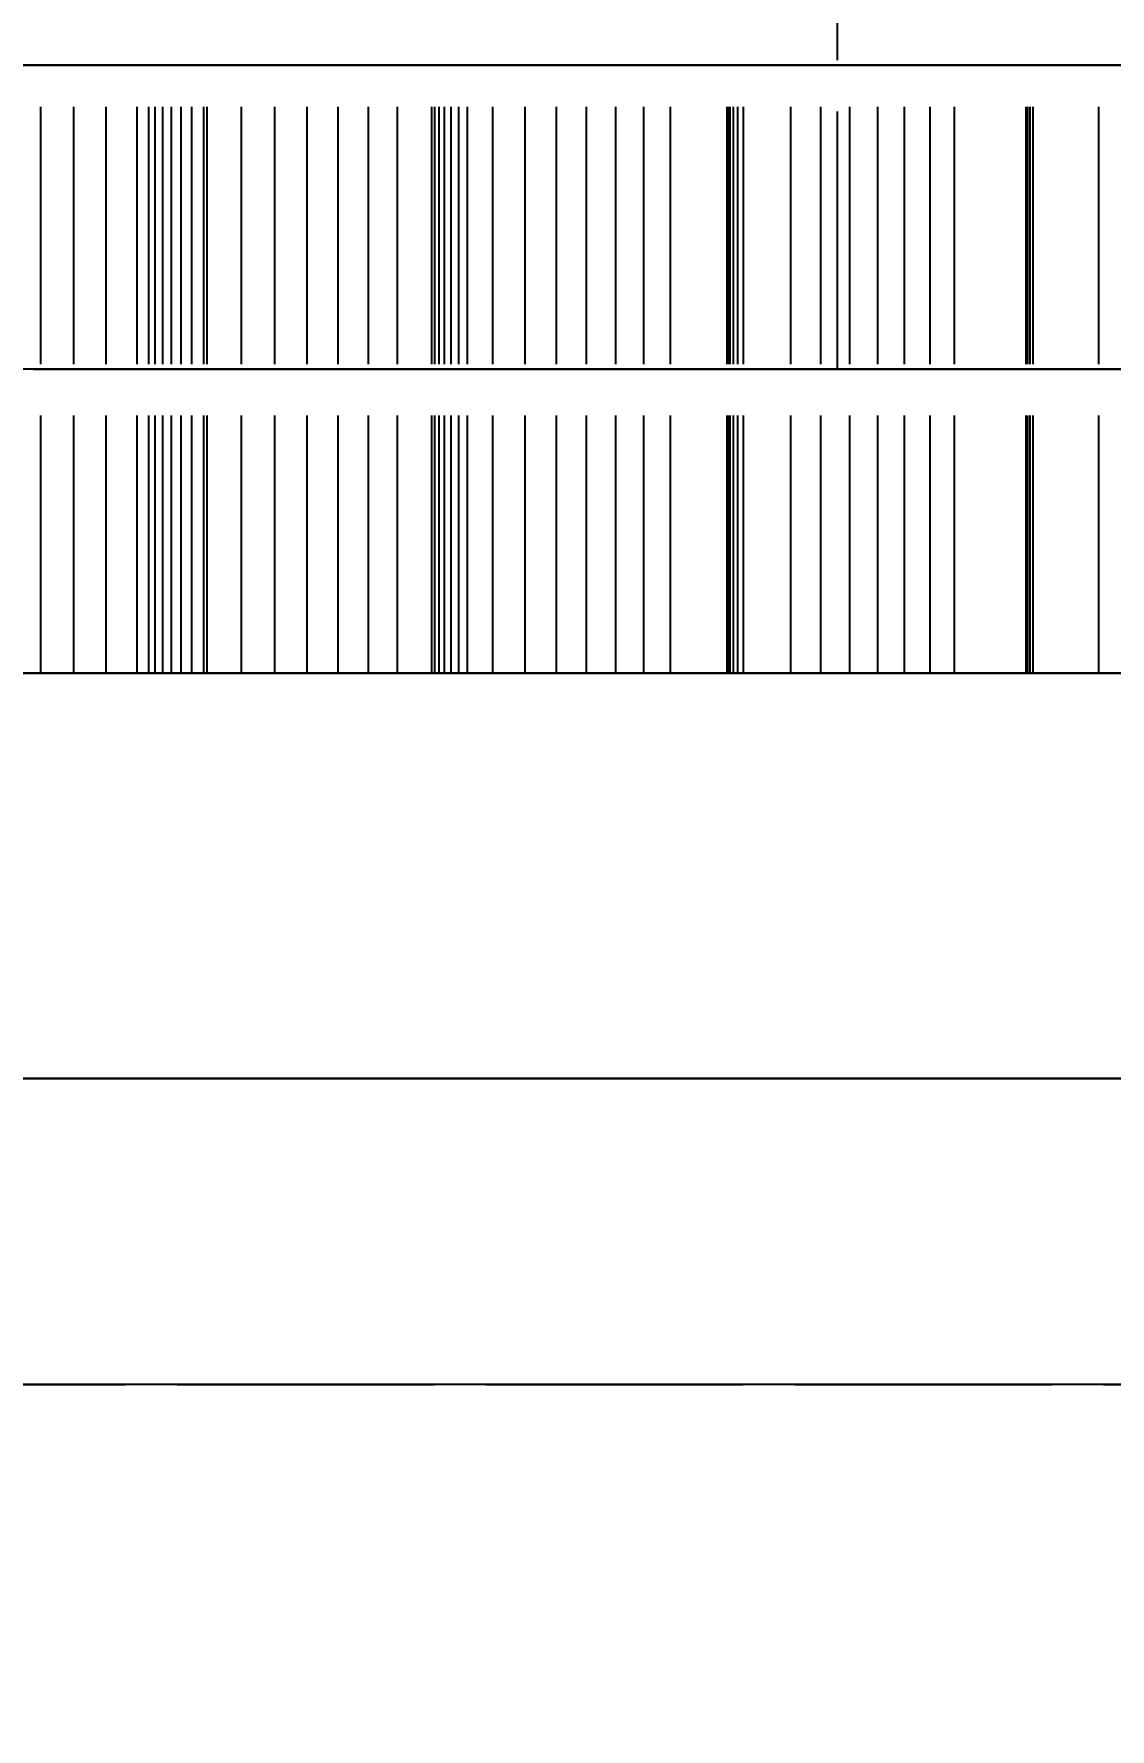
# Model space of a CAD drawing. Header units: millimetres. Extents: x -9 to 243, y -53 to 196.
# Drawn here: x 147.38 to 152.69, y -23.41 to -15.05 of the extents above; entities that cross this region are included whole.
import ezdxf

# ---------------------------------------------------------------- set-up
doc = ezdxf.new("R2010")
doc.units = ezdxf.units.MM
doc.linetypes.add('DASHED', pattern=[1.524, 1.27, -0.254])
for name, color, linetype in [('DIMS', 3, 'CONTINUOUS'), ('HIDDEN', 8, 'DASHED'), ('VISIBLE', 7, 'CONTINUOUS')]:
    doc.layers.add(name, color=color, linetype=linetype)
doc.styles.add('OpenSansCondensed-Light', font='OpenSansCondensed-Light.ttf')
doc.dimstyles.new('EZDXF', dxfattribs={"dimtxt": 0.25, "dimasz": 0.175, "dimexe": 0.375, "dimexo": 0.125, "dimgap": 0.1, "dimtad": 1, "dimlfac": 100, "dimzin": 12, "dimdsep": 46, "dimtxsty": 'OpenSansCondensed-Light', "dimblk": 'ARCHTICK', "dimcen": 2.5, "dimazin": 3, "dimtfac": 0.5, "dimtmove": 2, "dimatfit": 3})

# ---------------------------------------------------------------- blocks, each defined once
blk = doc.blocks.new('_ARCHTICK')
at = {"color": 0, "linetype": 'BYBLOCK', "const_width": 0.15}
blk.add_lwpolyline([(-0.5, -0.5), (0.5, 0.5)], dxfattribs=at)

msp = doc.modelspace()

# ---------------------------------------------------------------- linework, layer by layer
at = {"layer": 'HIDDEN'}
for points in [[(151.35, -16.7), (151.35, -8.2)], [(153.18333, -15.2), (152.51667, -15.2), (151.85, -15.2), (151.18333, -15.2), (150.51667, -15.2), (149.85, -15.2), (149.18333, -15.2), (148.51667, -15.2), (147.85, -15.2), (147.18333, -15.2), (146.51667, -15.2), (145.85, -15.2), (145.18333, -15.2), (144.51667, -15.2), (143.85, -15.2), (143.18333, -15.2), (142.51667, -15.2), (141.85, -15.2), (141.18333, -15.2), (140.51667, -15.2), (139.85, -15.2), (139.18333, -15.2), (138.51667, -15.2), (137.85, -15.2)], [(153.18333, -15.2), (152.51667, -15.2), (151.85, -15.2), (151.18333, -15.2), (150.51667, -15.2), (149.85, -15.2), (149.18333, -15.2), (148.51667, -15.2), (147.85, -15.2), (147.18333, -15.2), (146.51667, -15.2), (145.85, -15.2), (145.18333, -15.2), (144.51667, -15.2), (143.85, -15.2), (143.18333, -15.2), (142.51667, -15.2), (141.85, -15.2), (141.18333, -15.2), (140.51667, -15.2), (139.85, -15.2), (139.18333, -15.2), (138.51667, -15.2), (137.85, -15.2)], [(153.11984, -15.2), (152.51667, -15.2), (151.91349, -15.2), (151.31032, -15.2), (150.70714, -15.2), (150.10397, -15.2), (149.50079, -15.2), (148.89762, -15.2), (148.29444, -15.2), (147.69127, -15.2), (147.0881, -15.2), (146.48492, -15.2), (145.88175, -15.2), (145.27857, -15.2), (144.6754, -15.2), (144.07222, -15.2), (143.46905, -15.2), (142.86587, -15.2), (142.2627, -15.2), (141.65952, -15.2), (141.05635, -15.2), (140.45317, -15.2), (139.85, -15.2)], [(147.0881, -15.2), (147.38968, -15.2), (147.69127, -15.2), (147.99286, -15.2), (148.29444, -15.2), (148.59603, -15.2), (148.89762, -15.2), (149.19921, -15.2), (149.50079, -15.2), (149.80238, -15.2), (150.10397, -15.2), (150.40556, -15.2), (150.70714, -15.2), (151.00873, -15.2), (151.31032, -15.2), (151.6119, -15.2), (151.91349, -15.2), (152.21508, -15.2), (152.51667, -15.2), (152.81825, -15.2)], [(147.4169, -15.2), (147.24807, -15.2)], [(147.24807, -15.2), (147.4169, -15.2)], [(147.58088, -15.2), (147.4169, -15.2)], [(147.4169, -15.2), (147.58088, -15.2)], [(147.4169, -18.2), (147.4169, -15.2)], [(147.4169, -18.2), (147.4169, -15.2)], [(147.73967, -15.2), (147.58088, -15.2)], [(147.58088, -15.2), (147.73967, -15.2)], [(147.58088, -18.2), (147.58088, -15.2)], [(147.58088, -18.2), (147.58088, -15.2)], [(147.89281, -15.2), (147.73967, -15.2)], [(147.73967, -15.2), (147.89281, -15.2)], [(147.73967, -18.2), (147.73967, -15.2)], [(147.73967, -18.2), (147.73967, -15.2)], [(148.22193, -15.2), (147.89281, -15.2)], [(147.89281, -15.2), (148.22193, -15.2)], [(147.89281, -18.2), (147.89281, -15.2)], [(147.89281, -18.2), (147.89281, -15.2)], [(148.23847, -15.2), (147.95005, -15.2)], [(147.95005, -15.2), (147.98243, -15.2)], [(147.98243, -15.2), (147.95005, -15.2)], [(147.95005, -15.2), (148.23847, -15.2)], [(147.95005, -18.2), (147.95005, -15.2)], [(147.95005, -18.2), (147.95005, -15.2)], [(147.98243, -15.2), (148.0197, -15.2)], [(148.0197, -15.2), (147.98243, -15.2)], [(147.98243, -18.2), (147.98243, -15.2)], [(147.98243, -18.2), (147.98243, -15.2)], [(148.0197, -15.2), (148.06203, -15.2)], [(148.06203, -15.2), (148.0197, -15.2)], [(148.0197, -18.2), (148.0197, -15.2)], [(148.0197, -18.2), (148.0197, -15.2)], [(148.06203, -15.2), (148.10964, -15.2)], [(148.10964, -15.2), (148.06203, -15.2)], [(148.06203, -18.2), (148.06203, -15.2)], [(148.06203, -18.2), (148.06203, -15.2)], [(148.10964, -15.2), (148.1628, -15.2)], [(148.1628, -15.2), (148.10964, -15.2)], [(148.10964, -18.2), (148.10964, -15.2)], [(148.10964, -18.2), (148.10964, -15.2)], [(148.1628, -15.2), (148.22193, -15.2)], [(148.22193, -15.2), (148.1628, -15.2)], [(148.1628, -18.2), (148.1628, -15.2)], [(148.1628, -18.2), (148.1628, -15.2)], [(148.22193, -18.2), (148.22193, -15.2)], [(148.22193, -18.2), (148.22193, -15.2)], [(148.40744, -15.2), (148.23847, -15.2)], [(148.23847, -15.2), (148.40744, -15.2)], [(148.23847, -18.2), (148.23847, -15.2)], [(148.23847, -18.2), (148.23847, -15.2)], [(148.57179, -15.2), (148.40744, -15.2)], [(148.40744, -15.2), (148.57179, -15.2)], [(148.40744, -18.2), (148.40744, -15.2)], [(148.40744, -18.2), (148.40744, -15.2)], [(148.73128, -15.2), (148.57179, -15.2)], [(148.57179, -15.2), (148.73128, -15.2)], [(148.57179, -18.2), (148.57179, -15.2)], [(148.57179, -18.2), (148.57179, -15.2)], [(148.88563, -15.2), (148.73128, -15.2)], [(148.73128, -15.2), (148.88563, -15.2)], [(148.73128, -18.2), (148.73128, -15.2)], [(148.73128, -18.2), (148.73128, -15.2)], [(149.03448, -15.2), (148.88563, -15.2)], [(148.88563, -15.2), (149.03448, -15.2)], [(148.88563, -18.2), (148.88563, -15.2)], [(148.88563, -18.2), (148.88563, -15.2)], [(149.17736, -15.2), (149.03448, -15.2)], [(149.03448, -15.2), (149.17736, -15.2)], [(149.03448, -18.2), (149.03448, -15.2)], [(149.03448, -18.2), (149.03448, -15.2)], [(149.52369, -15.2), (149.17736, -15.2)], [(149.17736, -15.2), (149.52369, -15.2)], [(149.17736, -18.2), (149.17736, -15.2)], [(149.17736, -18.2), (149.17736, -15.2)], [(149.64886, -15.2), (149.3467, -15.2)], [(149.3467, -15.2), (149.36269, -15.2)], [(149.36269, -15.2), (149.3467, -15.2)], [(149.3467, -15.2), (149.64886, -15.2)], [(149.3467, -18.2), (149.3467, -15.2)], [(149.3467, -18.2), (149.3467, -15.2)], [(149.36269, -15.2), (149.38378, -15.2)], [(149.38378, -15.2), (149.36269, -15.2)], [(149.36269, -18.2), (149.36269, -15.2)], [(149.36269, -18.2), (149.36269, -15.2)], [(149.38378, -15.2), (149.41015, -15.2)], [(149.41015, -15.2), (149.38378, -15.2)], [(149.38378, -18.2), (149.38378, -15.2)], [(149.38378, -18.2), (149.38378, -15.2)], [(149.41015, -15.2), (149.44204, -15.2)], [(149.44204, -15.2), (149.41015, -15.2)], [(149.41015, -18.2), (149.41015, -15.2)], [(149.41015, -18.2), (149.41015, -15.2)], [(149.44204, -15.2), (149.47974, -15.2)], [(149.47974, -15.2), (149.44204, -15.2)], [(149.44204, -18.2), (149.44204, -15.2)], [(149.44204, -18.2), (149.44204, -15.2)], [(149.47974, -15.2), (149.52369, -15.2)], [(149.52369, -15.2), (149.47974, -15.2)], [(149.47974, -18.2), (149.47974, -15.2)], [(149.47974, -18.2), (149.47974, -15.2)], [(149.52369, -18.2), (149.52369, -15.2)], [(149.52369, -18.2), (149.52369, -15.2)], [(149.80795, -15.2), (149.64886, -15.2)], [(149.64886, -15.2), (149.80795, -15.2)], [(149.64886, -18.2), (149.64886, -15.2)], [(149.64886, -18.2), (149.64886, -15.2)], [(149.96217, -15.2), (149.80795, -15.2)], [(149.80795, -15.2), (149.96217, -15.2)], [(149.80795, -18.2), (149.80795, -15.2)], [(149.80795, -18.2), (149.80795, -15.2)], [(150.11128, -15.2), (149.96217, -15.2)], [(149.96217, -15.2), (150.11128, -15.2)], [(149.96217, -18.2), (149.96217, -15.2)], [(149.96217, -18.2), (149.96217, -15.2)], [(150.255, -15.2), (150.11128, -15.2)], [(150.11128, -15.2), (150.255, -15.2)], [(150.11128, -18.2), (150.11128, -15.2)], [(150.11128, -18.2), (150.11128, -15.2)], [(150.39295, -15.2), (150.255, -15.2)], [(150.255, -15.2), (150.39295, -15.2)], [(150.255, -18.2), (150.255, -15.2)], [(150.255, -18.2), (150.255, -15.2)], [(150.52464, -15.2), (150.39295, -15.2)], [(150.39295, -15.2), (150.52464, -15.2)], [(150.39295, -18.2), (150.39295, -15.2)], [(150.39295, -18.2), (150.39295, -15.2)], [(150.88594, -15.2), (150.52464, -15.2)], [(150.52464, -15.2), (150.88594, -15.2)], [(150.52464, -18.2), (150.52464, -15.2)], [(150.52464, -18.2), (150.52464, -15.2)], [(150.80498, -15.2), (150.80448, -15.2)], [(150.80448, -15.2), (150.80925, -15.2)], [(150.80925, -15.2), (150.80448, -15.2)], [(150.80448, -15.2), (150.80498, -15.2)], [(150.80448, -18.2), (150.80448, -15.2)], [(150.80448, -18.2), (150.80448, -15.2)], [(151.11893, -15.2), (150.80498, -15.2)], [(150.80498, -15.2), (151.11893, -15.2)], [(150.80498, -18.2), (150.80498, -15.2)], [(150.80498, -18.2), (150.80498, -15.2)], [(150.80925, -15.2), (150.81949, -15.2)], [(150.81949, -15.2), (150.80925, -15.2)], [(150.80925, -18.2), (150.80925, -15.2)], [(150.80925, -18.2), (150.80925, -15.2)], [(150.81949, -15.2), (150.83545, -15.2)], [(150.83545, -15.2), (150.81949, -15.2)], [(150.81949, -18.2), (150.81949, -15.2)], [(150.81949, -18.2), (150.81949, -15.2)], [(150.83545, -15.2), (150.85745, -15.2)], [(150.85745, -15.2), (150.83545, -15.2)], [(150.83545, -18.2), (150.83545, -15.2)], [(150.83545, -18.2), (150.83545, -15.2)], [(150.85745, -15.2), (150.88594, -15.2)], [(150.88594, -15.2), (150.85745, -15.2)], [(150.85745, -18.2), (150.85745, -15.2)], [(150.85745, -18.2), (150.85745, -15.2)], [(150.88594, -18.2), (150.88594, -15.2)], [(150.88594, -18.2), (150.88594, -15.2)], [(151.2671, -15.2), (151.11893, -15.2)], [(151.11893, -15.2), (151.2671, -15.2)], [(151.11893, -18.2), (151.11893, -15.2)], [(151.11893, -18.2), (151.11893, -15.2)], [(151.41019, -15.2), (151.2671, -15.2)], [(151.2671, -15.2), (151.41019, -15.2)], [(151.2671, -18.2), (151.2671, -15.2)], [(151.2671, -18.2), (151.2671, -15.2)], [(151.54796, -15.2), (151.41019, -15.2)], [(151.41019, -15.2), (151.54796, -15.2)], [(151.41019, -18.2), (151.41019, -15.2)], [(151.41019, -18.2), (151.41019, -15.2)], [(151.68011, -15.2), (151.54796, -15.2)], [(151.54796, -15.2), (151.68011, -15.2)], [(151.54796, -18.2), (151.54796, -15.2)], [(151.54796, -18.2), (151.54796, -15.2)], [(151.80626, -15.2), (151.68011, -15.2)], [(151.68011, -15.2), (151.80626, -15.2)], [(151.68011, -18.2), (151.68011, -15.2)], [(151.68011, -18.2), (151.68011, -15.2)], [(151.92592, -15.2), (151.80626, -15.2)], [(151.80626, -15.2), (151.92592, -15.2)], [(151.80626, -18.2), (151.80626, -15.2)], [(151.80626, -18.2), (151.80626, -15.2)], [(152.29984, -15.2), (151.92592, -15.2)], [(151.92592, -15.2), (152.29984, -15.2)], [(151.92592, -18.2), (151.92592, -15.2)], [(151.92592, -18.2), (151.92592, -15.2)], [(152.28091, -15.2), (152.28084, -15.2)], [(152.28084, -15.2), (152.287, -15.2)], [(152.287, -15.2), (152.28084, -15.2)], [(152.28084, -15.2), (152.28091, -15.2)], [(152.28084, -18.2), (152.28084, -15.2)], [(152.28084, -18.2), (152.28084, -15.2)], [(152.28686, -15.2), (152.28091, -15.2)], [(152.28091, -15.2), (152.28686, -15.2)], [(152.28091, -18.2), (152.28091, -15.2)], [(152.28091, -18.2), (152.28091, -15.2)], [(152.29844, -15.2), (152.28686, -15.2)], [(152.28686, -15.2), (152.29844, -15.2)], [(152.28686, -18.2), (152.28686, -15.2)], [(152.28686, -18.2), (152.28686, -15.2)], [(152.287, -15.2), (152.29984, -15.2)], [(152.29984, -15.2), (152.287, -15.2)], [(152.287, -18.2), (152.287, -15.2)], [(152.287, -18.2), (152.287, -15.2)], [(152.31544, -15.2), (152.29844, -15.2)], [(152.29844, -15.2), (152.31544, -15.2)], [(152.29844, -18.2), (152.29844, -15.2)], [(152.29844, -18.2), (152.29844, -15.2)], [(152.29984, -18.2), (152.29984, -15.2)], [(152.29984, -18.2), (152.29984, -15.2)], [(152.63913, -15.2), (152.31544, -15.2)], [(152.31544, -15.2), (152.63913, -15.2)], [(152.31544, -18.2), (152.31544, -15.2)], [(152.31544, -18.2), (152.31544, -15.2)], [(152.77543, -15.2), (152.63913, -15.2)], [(152.63913, -15.2), (152.77543, -15.2)], [(152.63913, -18.2), (152.63913, -15.2)], [(152.63913, -18.2), (152.63913, -15.2)], [(152.79008, -16.7), (152.415, -16.7), (152.03991, -16.7), (151.66483, -16.7), (151.28975, -16.7), (150.91467, -16.7), (150.53959, -16.7), (150.16451, -16.7), (149.78943, -16.7), (149.41435, -16.7), (149.03927, -16.7), (148.66419, -16.7), (148.28911, -16.7), (147.91403, -16.7), (147.53895, -16.7), (147.16387, -16.7)], [(147.38175, -16.7), (147.66845, -16.7), (147.95516, -16.7), (148.24187, -16.7), (148.52857, -16.7), (148.81528, -16.7), (149.10198, -16.7), (149.38869, -16.7), (149.6754, -16.7), (149.9621, -16.7), (150.24881, -16.7), (150.53552, -16.7), (150.82222, -16.7), (151.10893, -16.7), (151.39563, -16.7), (151.68234, -16.7), (151.96905, -16.7), (152.25575, -16.7), (152.54246, -16.7), (152.82917, -16.7)], [(152.71776, -16.7), (152.6373, -16.7), (152.55685, -16.7), (152.47639, -16.7), (152.39593, -16.7), (152.31548, -16.7), (152.23502, -16.7), (152.15456, -16.7), (152.07411, -16.7), (151.99365, -16.7), (151.91319, -16.7), (151.83274, -16.7), (151.75228, -16.7), (151.67183, -16.7), (151.59137, -16.7), (151.51091, -16.7), (151.43046, -16.7), (151.35, -16.7)], [(151.35, -16.7), (151.46905, -16.7), (151.5881, -16.7), (151.70714, -16.7), (151.82619, -16.7), (151.94524, -16.7), (152.06429, -16.7), (152.18333, -16.7), (152.30238, -16.7), (152.42143, -16.7), (152.54048, -16.7), (152.65952, -16.7), (152.77857, -16.7)], [(153.18333, -18.2), (152.51667, -18.2), (151.85, -18.2), (151.18333, -18.2), (150.51667, -18.2), (149.85, -18.2), (149.18333, -18.2), (148.51667, -18.2), (147.85, -18.2), (147.18333, -18.2), (146.51667, -18.2), (145.85, -18.2), (145.18333, -18.2), (144.51667, -18.2), (143.85, -18.2), (143.18333, -18.2), (142.51667, -18.2), (141.85, -18.2), (141.18333, -18.2), (140.51667, -18.2), (139.85, -18.2), (139.18333, -18.2), (138.51667, -18.2), (137.85, -18.2)], [(147.4169, -18.2), (147.24807, -18.2)], [(147.24807, -18.2), (147.4169, -18.2)], [(147.58088, -18.2), (147.4169, -18.2)], [(147.4169, -18.2), (147.58088, -18.2)], [(147.73967, -18.2), (147.58088, -18.2)], [(147.58088, -18.2), (147.73967, -18.2)], [(147.89281, -18.2), (147.73967, -18.2)], [(147.73967, -18.2), (147.89281, -18.2)], [(148.22193, -18.2), (147.89281, -18.2)], [(147.89281, -18.2), (148.22193, -18.2)], [(148.23847, -18.2), (147.95005, -18.2)], [(147.95005, -18.2), (147.98243, -18.2)], [(147.98243, -18.2), (147.95005, -18.2)], [(147.95005, -18.2), (148.23847, -18.2)], [(147.98243, -18.2), (148.0197, -18.2)], [(148.0197, -18.2), (147.98243, -18.2)], [(148.0197, -18.2), (148.06203, -18.2)], [(148.06203, -18.2), (148.0197, -18.2)], [(148.06203, -18.2), (148.10964, -18.2)], [(148.10964, -18.2), (148.06203, -18.2)], [(148.10964, -18.2), (148.1628, -18.2)], [(148.1628, -18.2), (148.10964, -18.2)], [(148.1628, -18.2), (148.22193, -18.2)], [(148.22193, -18.2), (148.1628, -18.2)], [(148.40744, -18.2), (148.23847, -18.2)], [(148.23847, -18.2), (148.40744, -18.2)], [(148.57179, -18.2), (148.40744, -18.2)], [(148.40744, -18.2), (148.57179, -18.2)], [(148.73128, -18.2), (148.57179, -18.2)], [(148.57179, -18.2), (148.73128, -18.2)], [(148.88563, -18.2), (148.73128, -18.2)], [(148.73128, -18.2), (148.88563, -18.2)], [(149.03448, -18.2), (148.88563, -18.2)], [(148.88563, -18.2), (149.03448, -18.2)], [(149.17736, -18.2), (149.03448, -18.2)], [(149.03448, -18.2), (149.17736, -18.2)], [(149.52369, -18.2), (149.17736, -18.2)], [(149.17736, -18.2), (149.52369, -18.2)], [(149.64886, -18.2), (149.3467, -18.2)], [(149.3467, -18.2), (149.36269, -18.2)], [(149.36269, -18.2), (149.3467, -18.2)], [(149.3467, -18.2), (149.64886, -18.2)], [(149.36269, -18.2), (149.38378, -18.2)], [(149.38378, -18.2), (149.36269, -18.2)], [(149.38378, -18.2), (149.41015, -18.2)], [(149.41015, -18.2), (149.38378, -18.2)], [(149.41015, -18.2), (149.44204, -18.2)], [(149.44204, -18.2), (149.41015, -18.2)], [(149.44204, -18.2), (149.47974, -18.2)], [(149.47974, -18.2), (149.44204, -18.2)], [(149.47974, -18.2), (149.52369, -18.2)], [(149.52369, -18.2), (149.47974, -18.2)], [(149.80795, -18.2), (149.64886, -18.2)], [(149.64886, -18.2), (149.80795, -18.2)], [(149.96217, -18.2), (149.80795, -18.2)], [(149.80795, -18.2), (149.96217, -18.2)], [(150.11128, -18.2), (149.96217, -18.2)], [(149.96217, -18.2), (150.11128, -18.2)], [(150.255, -18.2), (150.11128, -18.2)], [(150.11128, -18.2), (150.255, -18.2)], [(150.39295, -18.2), (150.255, -18.2)], [(150.255, -18.2), (150.39295, -18.2)], [(150.52464, -18.2), (150.39295, -18.2)], [(150.39295, -18.2), (150.52464, -18.2)], [(150.88594, -18.2), (150.52464, -18.2)], [(150.52464, -18.2), (150.88594, -18.2)], [(150.80498, -18.2), (150.80448, -18.2)], [(150.80448, -18.2), (150.80925, -18.2)], [(150.80925, -18.2), (150.80448, -18.2)], [(150.80448, -18.2), (150.80498, -18.2)], [(151.11893, -18.2), (150.80498, -18.2)], [(150.80498, -18.2), (151.11893, -18.2)], [(150.80925, -18.2), (150.81949, -18.2)], [(150.81949, -18.2), (150.80925, -18.2)], [(150.81949, -18.2), (150.83545, -18.2)], [(150.83545, -18.2), (150.81949, -18.2)], [(150.83545, -18.2), (150.85745, -18.2)], [(150.85745, -18.2), (150.83545, -18.2)], [(150.85745, -18.2), (150.88594, -18.2)], [(150.88594, -18.2), (150.85745, -18.2)], [(151.2671, -18.2), (151.11893, -18.2)], [(151.11893, -18.2), (151.2671, -18.2)], [(151.41019, -18.2), (151.2671, -18.2)], [(151.2671, -18.2), (151.41019, -18.2)], [(151.54796, -18.2), (151.41019, -18.2)], [(151.41019, -18.2), (151.54796, -18.2)], [(151.68011, -18.2), (151.54796, -18.2)], [(151.54796, -18.2), (151.68011, -18.2)], [(151.80626, -18.2), (151.68011, -18.2)], [(151.68011, -18.2), (151.80626, -18.2)], [(151.92592, -18.2), (151.80626, -18.2)], [(151.80626, -18.2), (151.92592, -18.2)], [(152.29984, -18.2), (151.92592, -18.2)], [(151.92592, -18.2), (152.29984, -18.2)], [(152.28091, -18.2), (152.28084, -18.2)], [(152.28084, -18.2), (152.287, -18.2)], [(152.287, -18.2), (152.28084, -18.2)], [(152.28084, -18.2), (152.28091, -18.2)], [(152.28686, -18.2), (152.28091, -18.2)], [(152.28091, -18.2), (152.28686, -18.2)], [(152.29844, -18.2), (152.28686, -18.2)], [(152.28686, -18.2), (152.29844, -18.2)], [(152.287, -18.2), (152.29984, -18.2)], [(152.29984, -18.2), (152.287, -18.2)], [(152.31544, -18.2), (152.29844, -18.2)], [(152.29844, -18.2), (152.31544, -18.2)], [(152.63913, -18.2), (152.31544, -18.2)], [(152.31544, -18.2), (152.63913, -18.2)], [(152.77543, -18.2), (152.63913, -18.2)], [(152.63913, -18.2), (152.77543, -18.2)], [(94.75, -20.2), (200.25, -20.2)], [(140.7875, -20.2), (141.36786, -20.2), (141.94821, -20.2), (142.52857, -20.2), (143.10893, -20.2), (143.68929, -20.2), (144.26964, -20.2), (144.85, -20.2), (145.43036, -20.2), (146.01071, -20.2), (146.59107, -20.2), (147.17143, -20.2), (147.75179, -20.2), (148.33214, -20.2), (148.9125, -20.2), (149.49286, -20.2), (150.07321, -20.2), (150.65357, -20.2), (151.23393, -20.2), (151.81429, -20.2), (152.39464, -20.2), (152.975, -20.2)], [(152.975, -20.2), (152.39464, -20.2), (151.81429, -20.2), (151.23393, -20.2), (150.65357, -20.2), (150.07321, -20.2), (149.49286, -20.2), (148.9125, -20.2), (148.33214, -20.2), (147.75179, -20.2), (147.17143, -20.2), (146.59107, -20.2), (146.01071, -20.2), (145.43036, -20.2), (144.85, -20.2), (144.26964, -20.2), (143.68929, -20.2), (143.10893, -20.2), (142.52857, -20.2), (141.94821, -20.2), (141.36786, -20.2), (140.7875, -20.2)], [(94.75, -21.71), (200.25, -21.71)]]:
    msp.add_lwpolyline(points, dxfattribs=at)
at = {"layer": 'VISIBLE'}
for points in [[(147.18333, -15.2), (147.51667, -15.2), (147.85, -15.2), (148.18333, -15.2), (148.51667, -15.2), (148.85, -15.2), (149.18333, -15.2), (149.51667, -15.2), (149.85, -15.2), (150.18333, -15.2), (150.51667, -15.2), (150.85, -15.2), (151.18333, -15.2), (151.51667, -15.2), (151.85, -15.2), (152.18333, -15.2), (152.51667, -15.2), (152.85, -15.2)], [(147.18333, -15.2), (147.51667, -15.2), (147.85, -15.2), (148.18333, -15.2), (148.51667, -15.2), (148.85, -15.2), (149.18333, -15.2), (149.51667, -15.2), (149.85, -15.2), (150.18333, -15.2), (150.51667, -15.2), (150.85, -15.2), (151.18333, -15.2), (151.51667, -15.2), (151.85, -15.2), (152.18333, -15.2), (152.51667, -15.2), (152.85, -15.2)], [(147.18333, -18.2), (147.51667, -18.2), (147.85, -18.2), (148.18333, -18.2), (148.51667, -18.2), (148.85, -18.2), (149.18333, -18.2), (149.51667, -18.2), (149.85, -18.2), (150.18333, -18.2), (150.51667, -18.2), (150.85, -18.2), (151.18333, -18.2), (151.51667, -18.2), (151.85, -18.2), (152.18333, -18.2), (152.51667, -18.2), (152.85, -18.2)], [(200.25, -20.2), (94.75, -20.2)], [(200.25, -21.71), (94.75, -21.71)]]:
    msp.add_lwpolyline(points, dxfattribs=at)

# ---------------------------------------------------------------- dimensions: what is measured, and where the dimension line sits
at = {"layer": 'DIMS'}
msp.add_linear_dim(base=(93.75, -52.71), p1=(93.75, -21.71), p2=(201.25, -21.71), dimstyle='EZDXF', override={"dimtxt": 1.6, "dimasz": 1, "dimexe": 0.6, "dimexo": 0.5, "dimdec": 2}, dxfattribs=at).render()

doc.saveas('drawing.dxf')
